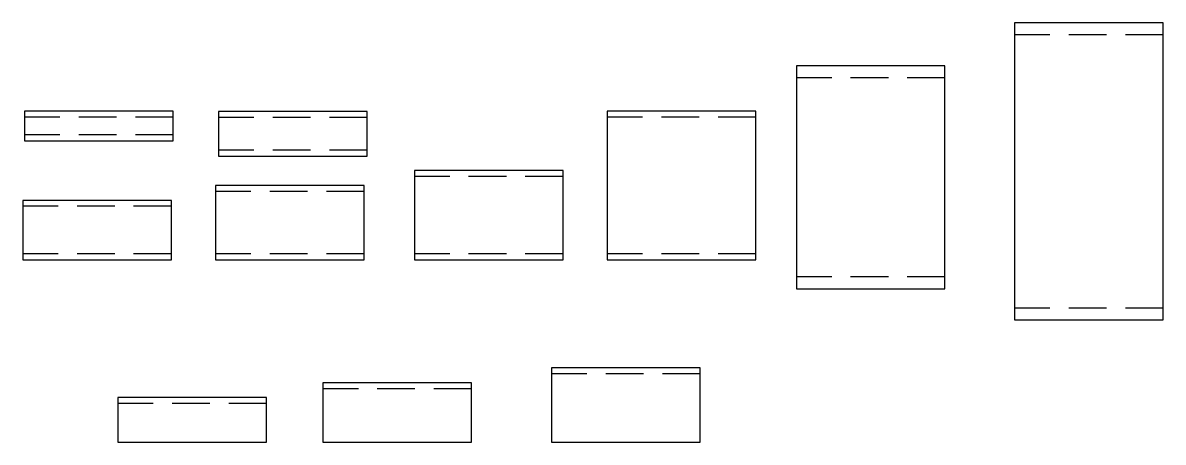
# Model space of a CAD drawing. Header units: millimetres. Extents: x 2186 to 2954, y 1482 to 1764.
import ezdxf

# ---------------------------------------------------------------- set-up
doc = ezdxf.new("R2010")
doc.units = ezdxf.units.MM
doc.linetypes.add('HIDDEN', pattern=[9.525, 6.35, -3.175])

# ---------------------------------------------------------------- blocks, each defined once
blk = doc.blocks.new('*U22')
blk.add_wipeout([(50, 0), (50, -60), (-50, -60), (-50, 0)])
at = {"color": 8, "linetype": 'HIDDEN', "ltscale": 4}
for p, q in [((50, -4), (-50, -4)), ((50, -56), (-50, -56))]:
    blk.add_line(p, q, dxfattribs=at)
blk.add_lwpolyline([(50, -60), (50, 0), (-50, 0), (-50, -60)], close=True)
blk = doc.blocks.new('*U19')
blk.add_wipeout([(50, 0), (50, -100), (-50, -100), (-50, 0)])
at = {"color": 8, "linetype": 'HIDDEN', "ltscale": 4}
for p, q in [((50, -4), (-50, -4)), ((50, -96), (-50, -96))]:
    blk.add_line(p, q, dxfattribs=at)
blk.add_lwpolyline([(50, -100), (50, 0), (-50, 0), (-50, -100)], close=True)
blk = doc.blocks.new('*U29')
blk.add_wipeout([(50, 0), (50, -50), (-50, -50), (-50, 0)])
at = {"color": 8, "linetype": 'HIDDEN', "ltscale": 4}
for p, q in [((50, -4), (-50, -4)), ((50, -46), (-50, -46))]:
    blk.add_line(p, q, dxfattribs=at)
blk.add_lwpolyline([(50, -50), (50, 0), (-50, 0), (-50, -50)], close=True)
blk = doc.blocks.new('*U35')
blk.add_wipeout([(50, 0), (50, -40), (-50, -40), (-50, 0)])
at = {"color": 8, "linetype": 'HIDDEN', "ltscale": 4}
for p, q in [((50, -4), (-50, -4)), ((50, -36), (-50, -36))]:
    blk.add_line(p, q, dxfattribs=at)
blk.add_lwpolyline([(50, -40), (50, 0), (-50, 0), (-50, -40)], close=True)
blk = doc.blocks.new('*U32')
blk.add_wipeout([(50, 0), (50, -20), (-50, -20), (-50, 0)])
at = {"color": 8, "linetype": 'HIDDEN', "ltscale": 4}
for p, q in [((50, -4), (-50, -4)), ((50, -16), (-50, -16))]:
    blk.add_line(p, q, dxfattribs=at)
blk.add_lwpolyline([(50, -20), (50, 0), (-50, 0), (-50, -20)], close=True)
blk = doc.blocks.new('*U38')
blk.add_wipeout([(50, 0), (50, -50), (-50, -50), (-50, 0)])
at = {"color": 8, "linetype": 'HIDDEN', "ltscale": 4}
blk.add_line((50, -4), (-50, -4), dxfattribs=at)
blk.add_lwpolyline([(50, -50), (50, 0), (-50, 0), (-50, -50)], close=True)
blk = doc.blocks.new('*U41')
blk.add_wipeout([(50, 0), (50, -40), (-50, -40), (-50, 0)])
at = {"color": 8, "linetype": 'HIDDEN', "ltscale": 4}
blk.add_line((50, -4), (-50, -4), dxfattribs=at)
blk.add_lwpolyline([(50, -40), (50, 0), (-50, 0), (-50, -40)], close=True)
blk = doc.blocks.new('*U44')
blk.add_wipeout([(50, 0), (50, -30), (-50, -30), (-50, 0)])
at = {"color": 8, "linetype": 'HIDDEN', "ltscale": 4}
blk.add_line((50, -4), (-50, -4), dxfattribs=at)
blk.add_lwpolyline([(50, -30), (50, 0), (-50, 0), (-50, -30)], close=True)
blk = doc.blocks.new('*U55')
blk.add_wipeout([(50, 0), (50, -30), (-50, -30), (-50, 0)])
at = {"color": 8, "linetype": 'HIDDEN', "ltscale": 4}
for p, q in [((50, -4), (-50, -4)), ((50, -26), (-50, -26))]:
    blk.add_line(p, q, dxfattribs=at)
blk.add_lwpolyline([(50, -30), (50, 0), (-50, 0), (-50, -30)], close=True)
blk = doc.blocks.new('*U47')
blk.add_wipeout([(50, 0), (50, -150), (-50, -150), (-50, 0)])
at = {"color": 8, "linetype": 'HIDDEN', "ltscale": 4}
for p, q in [((50, -8), (-50, -8)), ((50, -142), (-50, -142))]:
    blk.add_line(p, q, dxfattribs=at)
blk.add_lwpolyline([(50, -150), (50, 0), (-50, 0), (-50, -150)], close=True)
blk = doc.blocks.new('*U50')
blk.add_wipeout([(50, 0), (50, -200), (-50, -200), (-50, 0)])
at = {"color": 8, "linetype": 'HIDDEN', "ltscale": 4}
for p, q in [((50, -8), (-50, -8)), ((50, -192), (-50, -192))]:
    blk.add_line(p, q, dxfattribs=at)
blk.add_lwpolyline([(50, -200), (50, 0), (-50, 0), (-50, -200)], close=True)

msp = doc.modelspace()

# ---------------------------------------------------------------- block references
for name, p in [('*U50', (2903.58, 1764.27)), ('*U47', (2756.73, 1735.28)), ('*U32', (2237.33, 1704.77)), ('*U55', (2367.86, 1704.53)), ('*U19', (2629.5, 1704.77)), ('*U22', (2499.69, 1664.77)), ('*U29', (2365.85, 1654.77)), ('*U35', (2236.17, 1644.77)), ('*U38', (2591.96, 1531.97)), ('*U41', (2438.18, 1521.97)), ('*U44', (2300.18, 1511.97))]:
    msp.add_blockref(name, p)

doc.saveas('drawing.dxf')
